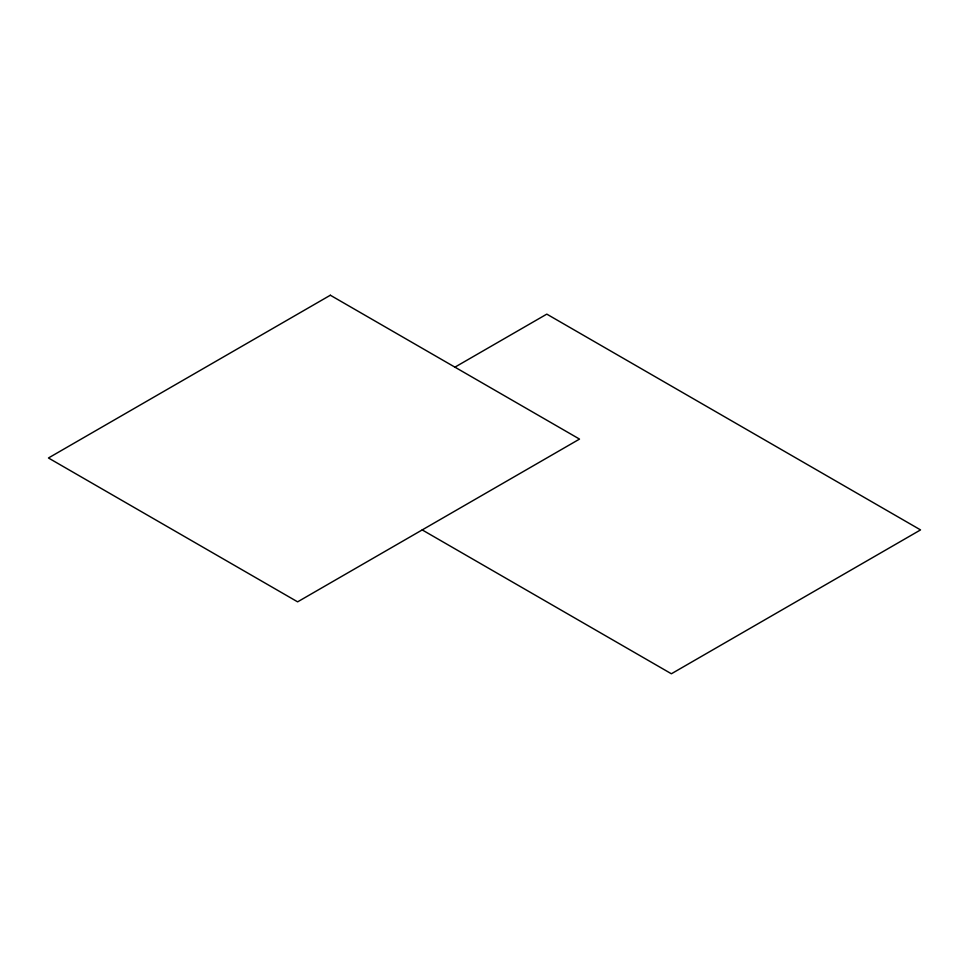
<?xml version="1.0" encoding="UTF-8"?>
<svg xmlns="http://www.w3.org/2000/svg" width="969" height="969" viewBox="0 0 969 969"><rect width="100%" height="100%" fill="white"/><g stroke="black" fill="none" stroke-linecap="round" stroke-linejoin="round"><path stroke-width="1.45" d="M454.933 367.154L546.795 314.126L920.55 529.91L671.384 673.77L422.205 529.91M330.344 295.23L48.45 457.986L297.616 601.846L579.523 439.09L330.344 295.23"/></g></svg>
